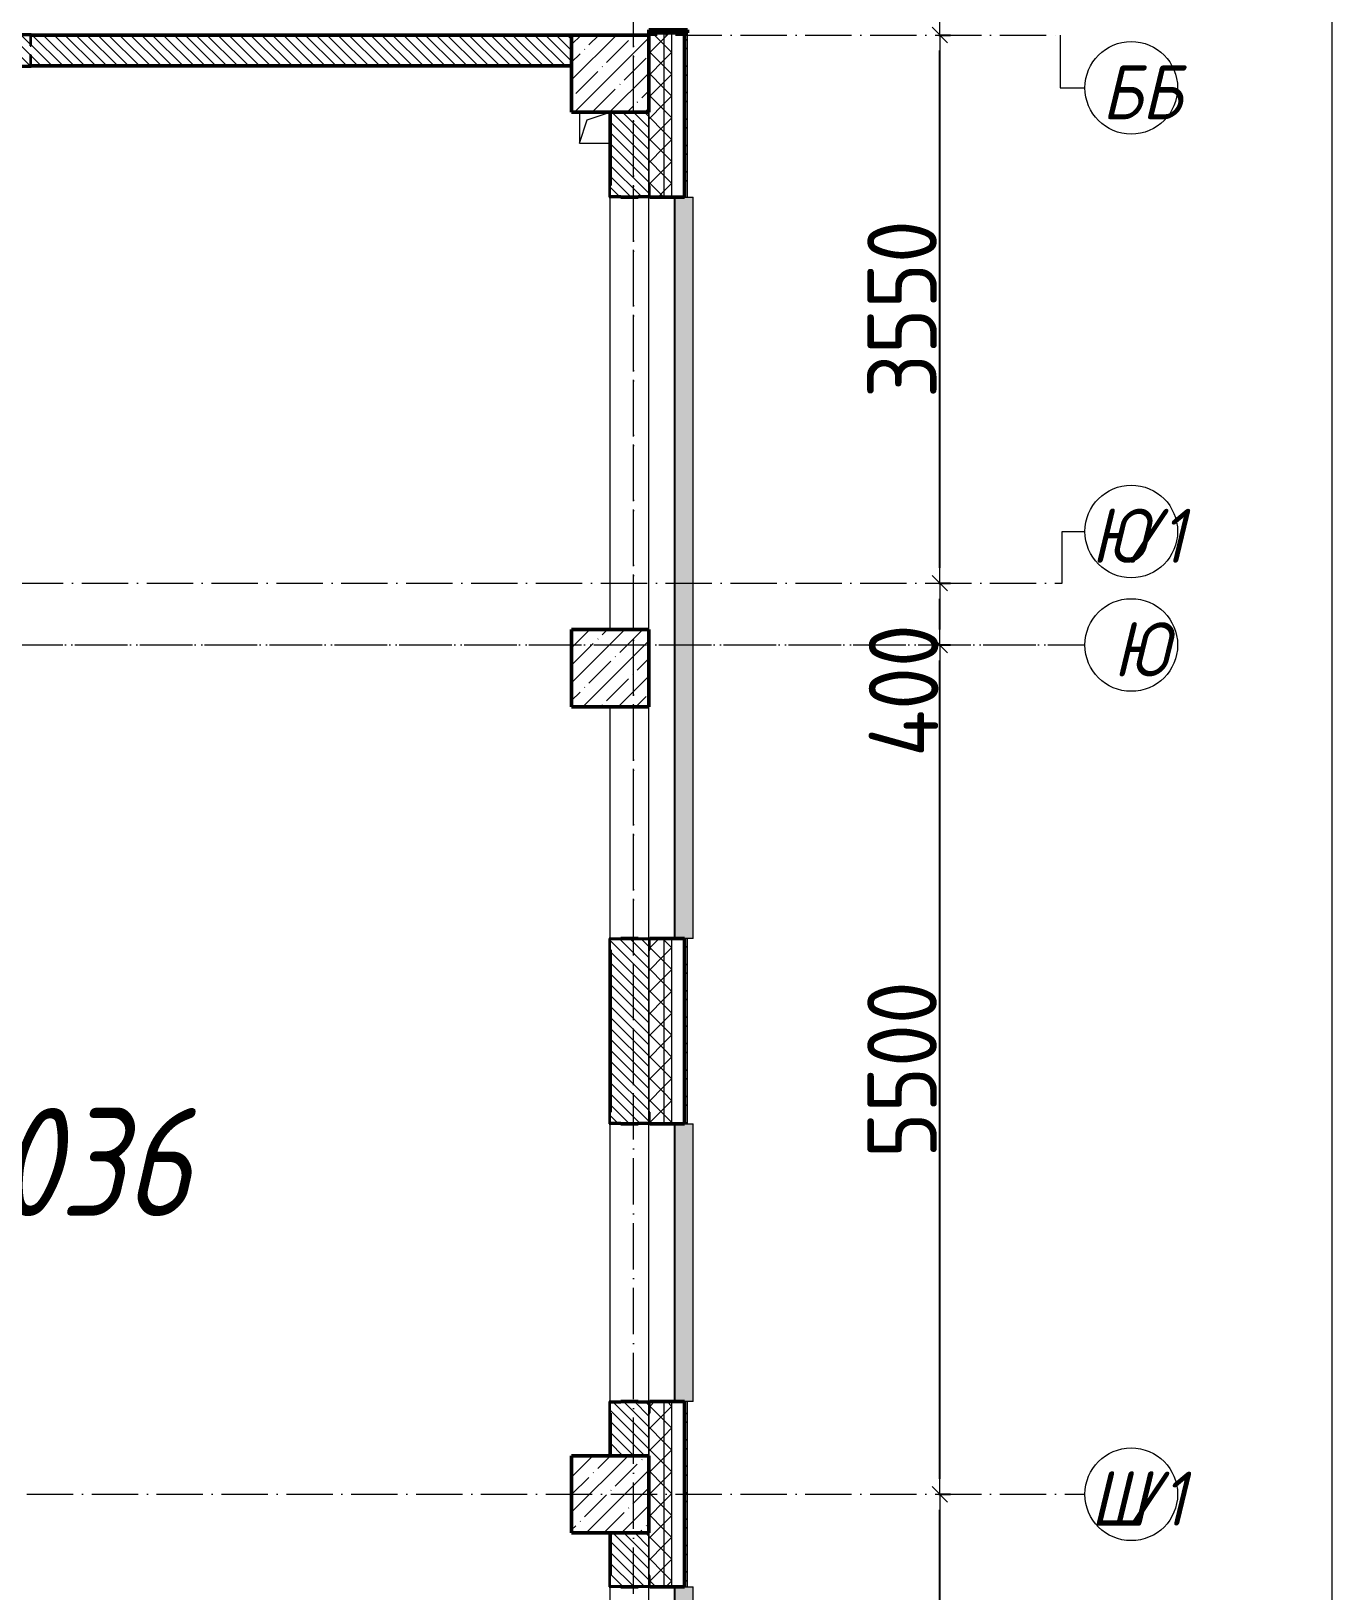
# Model space of a CAD drawing. Header units: millimetres. Extents: x -12989 to 629078, y -109036 to 555275.
# Drawn here: x 140510 to 148933, y 100420 to 110520 of the extents above; entities that cross this region are included whole.
import ezdxf

# ---------------------------------------------------------------- set-up
doc = ezdxf.new("R2010")
doc.units = ezdxf.units.MM
doc.linetypes.add('50_200_ШТРИХ_1Т_ш5_п1_п1_', pattern=[700, 500, -100, 0, -100])
for name, color, linetype, lineweight in [('A-____-____-DIMS', 7, 'Continuous', 9), ('A-GENM-____-MCUT', 7, 'Continuous', 25), ('A-GENM-____-OTLN', 7, 'Continuous', 9), ('A-GENM-____-OTLN-1', 7, 'Continuous', 25), ('A-GLAZ-____-OTLN', 7, 'Continuous', 9), ('A-WALL-____-MCUT', 7, 'Continuous', 13), ('A-WALL-____-MCUT-1', 7, 'Continuous', 9), ('A-WALL-____-MCUT-2', 7, 'Continuous', 50), ('A-WALL-____-MCUT-3', 7, 'Continuous', 9), ('A-WALL-____-OTLN', 7, 'Continuous', 9), ('A-WALL-____-PATT-1', 7, 'Continuous', 9), ('A-WALL-FNSH-MCUT-1', 7, 'Continuous', 9), ('S-COLS-____-MCUT', 7, 'Continuous', 50), ('S-COLS-____-OTLN', 7, 'Continuous', 9), ('S-GRID-____-IDEN', 7, 'Continuous', 9), ('S-GRID-____-OTLN', 7, 'Continuous', 9), ('S-GRID-____-OTLN-1', 7, '50_200_ШТРИХ_1Т_ш5_п1_п1_', 9), ('Марки помещений', 7, 'Continuous', 9)]:
    doc.layers.add(name, color=color, linetype=linetype, lineweight=lineweight)
doc.layers.add('A-GLAZ-____-OTLN-1', color=7, linetype='Continuous', lineweight=9, true_color=0xc0c0c0)
doc.styles.add('ISOCPEUR_I', font='isocpeui.ttf', dxfattribs={"width": 0.9, "height": 2.5})
doc.styles.add('ISOCPEUR_I_3', font='isocpeui.ttf', dxfattribs={"width": 0.85, "height": 2.2})
doc.styles.add('ISOCPEUR_I_9', font='isocpeui.ttf', dxfattribs={"width": 0.9, "height": 250})
doc.styles.add('СПДС', font='isocpeur.ttf', dxfattribs={"width": 0.9})
doc.dimstyles.new('Размера А3', dxfattribs={"dimtxt": 200, "dimasz": 100, "dimexe": 70, "dimexo": 100, "dimgap": 20, "dimtad": 1, "dimdec": 0, "dimrnd": 10, "dimzin": 0, "dimdsep": 46, "dimtxsty": 'СПДС', "dimblk": 'ARROWHEAD_6', "dimcen": 1, "dimclrd": 256, "dimclre": 256, "dimclrt": 256, "dimazin": 0, "dimtfac": 1, "dimtdec": 0, "dimtmove": 2, "dimatfit": 3, "dimfxl": 1, "dimtolj": 1, "dimtzin": 0, "dimarcsym": 0})
pattern_1 = [(45, (-101000, -46531.04), (-114.04925, 114.04925), []), (45, (-100885.95, -46531.04), (-114.04925, 114.04925), [201.613, -40.323, 3.353, -36.97])]
pattern_2 = [(45, (43259.71, 63713.66), (-70.71068, 70.71068), []), (135, (43259.71, 63713.66), (-70.71068, -70.71068), [])]
pattern_3 = [(135, (43259.71, 63713.66), (-35.35534, -35.35534), [])]
pattern_4 = [(45, (43259.71, 63713.66), (-70.71068, 70.71068), []), (135, (43259.71, 63713.66), (-70.71068, -70.71068), [])]

# ---------------------------------------------------------------- blocks, each defined once
blk = doc.blocks.new('BSC_Колонна _Прямоугольная - 500х500-V115-АР1_План отверстий 2 этажа в осях 1-64_Ю-ЯЯ')
at = {"layer": 'S-COLS-____-OTLN'}
h = blk.add_hatch(dxfattribs=at)
h.set_pattern_fill('FP_128', color=256, style=0, pattern_type=2)
h.set_pattern_definition(pattern_1)
h.paths.add_polyline_path([(-250, -250), (250, -250), (250, 250), (-250, 250), (-250, 200)], flags=0)
at = {"layer": 'S-COLS-____-MCUT'}
for p, q in [((250, 250), (-250, 250)), ((-250, 250), (-250, -250)), ((250, -250), (250, 250)), ((-250, -250), (250, -250))]:
    blk.add_line(p, q, dxfattribs=at)
blk = doc.blocks.new('Фахверк_СКБ_Уголок - 200_3550-28267367-АР1_План отверстий 2 этажа в осях 1-64_Ю-ЯЯ')
at = {"layer": 'A-GENM-____-MCUT'}
for p, q in [((200, 156), (125, 156)), ((125, 156), (125, 81)), ((131, 81), (131, 150)), ((131, 150), (200, 150)), ((200, 150), (200, 156)), ((125, 81), (131, 81)), ((131, 19), (125, 19)), ((125, 19), (125, -56)), ((131, -50), (131, 19)), ((125, -56), (200, -56)), ((200, -50), (131, -50)), ((200, -56), (200, -50))]:
    blk.add_line(p, q, dxfattribs=at)
blk = doc.blocks.new('Стены 13 - Стены 4-31812941-АР1_План отверстий 2 этажа в осях 1-64_Ю-ЯЯ')
at = {"layer": 'A-WALL-____-MCUT'}
for p, q in [((-1844, 41030), (-1844, 41010)), ((-1594, 41030), (-1844, 41030)), ((-1844, 41010), (-1594, 41010)), ((-1594, 41010), (-1594, 41030))]:
    blk.add_line(p, q, dxfattribs=at)
blk = doc.blocks.new('BSC_Колонна _Прямоугольная - 500х500-V30-АР1_План отверстий 2 этажа в осях 1-64_А-ГГ')
at = {"layer": 'S-COLS-____-OTLN'}
h = blk.add_hatch(dxfattribs=at)
h.set_pattern_fill('FP_59', color=256, style=0, pattern_type=2)
h.set_pattern_definition([(45, (-101000, -37331.04), (-114.04925, 114.04925), []), (45, (-100885.95, -37331.04), (-114.04925, 114.04925), [201.613, -40.323, 3.353, -36.97])])
h.paths.add_polyline_path([(-250, -250), (250, -250), (250, 250), (-250, 250)], flags=0)
at = {"layer": 'S-COLS-____-MCUT'}
for p, q in [((250, 250), (-250, 250)), ((-250, 250), (-250, -250)), ((250, -250), (250, 250)), ((-250, -250), (250, -250))]:
    blk.add_line(p, q, dxfattribs=at)
blk = doc.blocks.new('BSC_Колонна _Прямоугольная - 500х500-V119-АР1_План отверстий 2 этажа в осях 1-64_А-ГГ')
at = {"layer": 'S-COLS-____-OTLN'}
h = blk.add_hatch(dxfattribs=at)
h.set_pattern_fill('FP_149', color=256, style=0, pattern_type=2)
h.set_pattern_definition(pattern_1)
h.paths.add_polyline_path([(-250, -250), (250, -250), (250, 250), (-250, 250), (-250, -215)], flags=0)
at = {"layer": 'S-COLS-____-MCUT'}
for p, q in [((250, 250), (-250, 250)), ((-250, 250), (-250, -250)), ((250, -250), (250, 250)), ((-250, -250), (250, -250))]:
    blk.add_line(p, q, dxfattribs=at)
blk = doc.blocks.new('BSC_Колонна _Прямоугольная - 500х500-V121-АР1_План отверстий 2 этажа в осях 1-64_А-ГГ')
at = {"layer": 'S-COLS-____-OTLN'}
h = blk.add_hatch(dxfattribs=at)
h.set_pattern_fill('FP_151', color=256, style=0, pattern_type=2)
h.set_pattern_definition([(45, (-101000, -42681.04), (-114.04925, 114.04925), []), (45, (-100885.95, -42681.04), (-114.04925, 114.04925), [201.613, -40.323, 3.353, -36.97])])
h.paths.add_polyline_path([(-250, -250), (250, -250), (250, 250), (-250, 250)], flags=0)
at = {"layer": 'S-COLS-____-MCUT'}
for p, q in [((250, 250), (-250, 250)), ((-250, 250), (-250, -250)), ((250, -250), (250, 250)), ((-250, -250), (250, -250))]:
    blk.add_line(p, q, dxfattribs=at)
blk = doc.blocks.new('Фахверк_СКБ_Уголок - 250_2700-27497298-АР1_План отверстий 2 этажа в осях 1-64_А-ГГ')
at = {"layer": 'A-GENM-____-MCUT'}
for p, q in [((200, 181), (125, 181)), ((125, 181), (125, 106)), ((125, 106), (131, 106)), ((131, 106), (131, 175)), ((131, 175), (200, 175)), ((200, 175), (200, 181)), ((131, -6), (125, -6)), ((125, -6), (125, -81)), ((125, -81), (200, -81)), ((131, -75), (131, -6)), ((200, -75), (131, -75)), ((200, -81), (200, -75))]:
    blk.add_line(p, q, dxfattribs=at)
blk = doc.blocks.new('AR_Отверстие прямоугольное _в плите_ - AR_Отверстие прямоугольное _в плите_-30511543-АР1_План отверстий 2 этажа в осях 1-64_А-ГГ')
at = {"layer": 'A-GENM-____-OTLN'}
for p, q in [((-100, 100), (-100, -100)), ((-100, -100), (-50, 50)), ((-50, 50), (100, 100)), ((-100, -100), (100, -100))]:
    blk.add_line(p, q, dxfattribs=at)
blk = doc.blocks.new('Отлив_СКБ - Отлив витража_120_НВФ-31885688-АР1_План отверстий 2 этажа в осях 1-64_А-ГГ')
at = {"layer": 'A-GLAZ-____-OTLN-1'}
for points in [[(4113, -2), (4800, -2), (4800, 0), (0, 0), (0, -2), (2345, -2)], [(4113, -120), (4800, -120), (4800, -2), (0, -2), (0, -120), (2345, -120)]]:
    blk.add_hatch(color=256, dxfattribs=at).paths.add_polyline_path(points, flags=0)
at = {"layer": 'A-GLAZ-____-OTLN'}
for p, q in [((0, 0), (4800, 0)), ((4800, -2), (0, -2)), ((0, -120), (0, -83)), ((4800, -83), (4800, -120)), ((0, -120), (4800, -120))]:
    blk.add_line(p, q, dxfattribs=at)
blk = doc.blocks.new('Отлив_СКБ - Отлив витража_120_НВФ-V194-АР1_План отверстий 2 этажа в осях 1-64_А-ГГ')
at = {"layer": 'A-GLAZ-____-OTLN-1'}
for points in [[(1800, -2), (1800, 0), (0, 0), (0, -2), (1544, -2)], [(1544, -120), (1800, -120), (1800, -2), (0, -2), (0, -120)]]:
    blk.add_hatch(color=256, dxfattribs=at).paths.add_polyline_path(points, flags=0)
at = {"layer": 'A-GLAZ-____-OTLN'}
for p, q in [((0, 0), (1800, 0)), ((1800, -2), (0, -2)), ((0, -120), (0, -83)), ((1800, -83), (1800, -120)), ((0, -120), (1800, -120))]:
    blk.add_line(p, q, dxfattribs=at)
blk = doc.blocks.new('Стены 13 - Стены 4-31812941-АР1_План отверстий 2 этажа в осях 1-64_А-ГГ')
at = {"layer": 'A-WALL-____-MCUT-2'}
for p, q in [((-1844, 41030), (-1844, 41010)), ((-1594, 41030), (-1844, 41030)), ((-1844, 41010), (-1594, 41010)), ((-1594, 41010), (-1594, 41030))]:
    blk.add_line(p, q, dxfattribs=at)
blk = doc.blocks.new('Ось сетки - Круг_Ø6_00__ISO-2_5_0_9K_-25732049-АР1_План отверстий 2 этажа в осях 1-64_А-ГГ')
at = {"layer": 'S-GRID-____-IDEN'}
blk.add_circle((0, 0), 3, dxfattribs=at)
blk = doc.blocks.new('Ось сетки - Круг_Ø6_00__ISO-2_5_0_9K_-25732049-АР1_План отверстий 2 этажа в осях 1-64_Ю-ЯЯ')
at = {"layer": 'S-GRID-____-IDEN'}
blk.add_circle((0, 0), 3, dxfattribs=at)
blk = doc.blocks.new('ARROWHEAD_6')
at = {"color": 0, "linetype": 'Continuous'}
for p, q in [((0, 0), (-1, 0)), ((-0.5, -0.5), (0.5, 0.5))]:
    blk.add_line(p, q, dxfattribs=at)
blk = doc.blocks.new('*D2794')
at = {"layer": 'A-____-____-DIMS', "lineweight": -2, "transparency": 16777216}
for p, q in [((87537, 502247), (87613, 502247)), ((87543, 501947), (87543, 502147)), ((87537, 501847), (87613, 501847))]:
    blk.add_line(p, q, dxfattribs=at)
at = {"layer": 'Defpoints', "color": 0, "transparency": 16777216}
for p in [(87437, 502247), (87543, 502247), (87437, 501847)]:
    blk.add_point(p, dxfattribs=at)
at = {"layer": 'A-____-____-DIMS', "lineweight": -2, "transparency": 16777216, "xscale": 100, "yscale": 100, "zscale": 100}
for p, rotation in [((87543, 502247), 90), ((87543, 501847), 270)]:
    blk.add_blockref('ARROWHEAD_6', p, dxfattribs=dict(at, rotation=rotation))
at = {"layer": 'A-____-____-DIMS', "transparency": 16777216, "insert": (87083, 501122), "char_height": 450, "width": 1.94, "attachment_point": 1, "rotation": 90, "line_spacing_factor": 1.149209, "style": 'СПДС'}
blk.add_mtext('\\A1;400', dxfattribs=at)
blk = doc.blocks.new('*D2795')
at = {"layer": 'A-____-____-DIMS', "lineweight": -2, "transparency": 16777216}
for p, q in [((87537, 505797), (87613, 505797)), ((87543, 502347), (87543, 505697)), ((87537, 502247), (87613, 502247))]:
    blk.add_line(p, q, dxfattribs=at)
at = {"layer": 'Defpoints', "color": 0, "transparency": 16777216}
for p in [(87437, 505797), (87543, 505797), (87437, 502247)]:
    blk.add_point(p, dxfattribs=at)
at = {"layer": 'A-____-____-DIMS', "lineweight": -2, "transparency": 16777216, "xscale": 100, "yscale": 100, "zscale": 100}
for p, rotation in [((87543, 505797), 90), ((87543, 502247), 270)]:
    blk.add_blockref('ARROWHEAD_6', p, dxfattribs=dict(at, rotation=rotation))
at = {"layer": 'A-____-____-DIMS', "transparency": 16777216, "insert": (87298, 504022), "char_height": 450, "width": 2.49, "attachment_point": 5, "rotation": 90, "style": 'СПДС'}
blk.add_mtext('\\A1;3550', dxfattribs=at)
blk = doc.blocks.new('*D2796')
at = {"layer": 'A-____-____-DIMS', "lineweight": -2, "transparency": 16777216}
for p, q in [((87537, 506247), (87613, 506247)), ((87543, 505897), (87543, 506147)), ((87537, 505797), (87613, 505797))]:
    blk.add_line(p, q, dxfattribs=at)
at = {"layer": 'Defpoints', "color": 0, "transparency": 16777216}
for p in [(87437, 506247), (87543, 506247), (87437, 505797)]:
    blk.add_point(p, dxfattribs=at)
at = {"layer": 'A-____-____-DIMS', "lineweight": -2, "transparency": 16777216, "xscale": 100, "yscale": 100, "zscale": 100}
for p, rotation in [((87543, 506247), 90), ((87543, 505797), 270)]:
    blk.add_blockref('ARROWHEAD_6', p, dxfattribs=dict(at, rotation=rotation))
at = {"layer": 'A-____-____-DIMS', "transparency": 16777216, "insert": (87083, 506265), "char_height": 450, "width": 1.94, "attachment_point": 1, "rotation": 90, "line_spacing_factor": 1.149209, "style": 'СПДС'}
blk.add_mtext('\\A1;450', dxfattribs=at)
blk = doc.blocks.new('*D2702')
at = {"layer": 'A-____-____-DIMS', "lineweight": -2, "transparency": 16777216}
for p, q in [((87537, 496347), (87613, 496347)), ((87543, 493447), (87543, 496247)), ((87537, 493347), (87613, 493347))]:
    blk.add_line(p, q, dxfattribs=at)
at = {"layer": 'Defpoints', "color": 0, "transparency": 16777216}
for p in [(87437, 496347), (87543, 496347), (87437, 493347)]:
    blk.add_point(p, dxfattribs=at)
at = {"layer": 'A-____-____-DIMS', "lineweight": -2, "transparency": 16777216, "xscale": 100, "yscale": 100, "zscale": 100}
for p, rotation in [((87543, 496347), 90), ((87543, 493347), 270)]:
    blk.add_blockref('ARROWHEAD_6', p, dxfattribs=dict(at, rotation=rotation))
at = {"layer": 'A-____-____-DIMS', "transparency": 16777216, "insert": (87298, 494847), "char_height": 450, "attachment_point": 5, "rotation": 90, "style": 'СПДС'}
blk.add_mtext('\\A1;3000', dxfattribs=at)
blk = doc.blocks.new('*D2703')
at = {"layer": 'A-____-____-DIMS', "lineweight": -2, "transparency": 16777216}
for p, q in [((87537, 501847), (87613, 501847)), ((87543, 496447), (87543, 501747)), ((87537, 496347), (87613, 496347))]:
    blk.add_line(p, q, dxfattribs=at)
at = {"layer": 'Defpoints', "color": 0, "transparency": 16777216}
for p in [(87437, 501847), (87543, 501847), (87437, 496347)]:
    blk.add_point(p, dxfattribs=at)
at = {"layer": 'A-____-____-DIMS', "lineweight": -2, "transparency": 16777216, "xscale": 100, "yscale": 100, "zscale": 100}
for p, rotation in [((87543, 501847), 90), ((87543, 496347), 270)]:
    blk.add_blockref('ARROWHEAD_6', p, dxfattribs=dict(at, rotation=rotation))
at = {"layer": 'A-____-____-DIMS', "transparency": 16777216, "insert": (87298, 499097), "char_height": 450, "attachment_point": 5, "rotation": 90, "style": 'СПДС'}
blk.add_mtext('\\A1;5500', dxfattribs=at)
blk = doc.blocks.new('*D2704')
at = {"layer": 'A-____-____-DIMS', "lineweight": -2, "transparency": 16777216}
for p, q in [((87537, 502247), (87613, 502247)), ((87543, 501947), (87543, 502147)), ((87537, 501847), (87613, 501847))]:
    blk.add_line(p, q, dxfattribs=at)
at = {"layer": 'Defpoints', "color": 0, "transparency": 16777216}
for p in [(87437, 502247), (87543, 502247), (87437, 501847)]:
    blk.add_point(p, dxfattribs=at)
at = {"layer": 'A-____-____-DIMS', "lineweight": -2, "transparency": 16777216, "xscale": 100, "yscale": 100, "zscale": 100}
for p, rotation in [((87543, 502247), 90), ((87543, 501847), 270)]:
    blk.add_blockref('ARROWHEAD_6', p, dxfattribs=dict(at, rotation=rotation))
at = {"layer": 'A-____-____-DIMS', "transparency": 16777216, "insert": (87083, 501122), "char_height": 450, "attachment_point": 1, "rotation": 90, "line_spacing_factor": 1.149209, "style": 'СПДС'}
blk.add_mtext('\\A1;400', dxfattribs=at)
blk = doc.blocks.new('*D2705')
at = {"layer": 'A-____-____-DIMS', "lineweight": -2, "transparency": 16777216}
for p, q in [((87537, 505797), (87613, 505797)), ((87543, 502347), (87543, 505697)), ((87537, 502247), (87613, 502247))]:
    blk.add_line(p, q, dxfattribs=at)
at = {"layer": 'Defpoints', "color": 0, "transparency": 16777216}
for p in [(87437, 505797), (87543, 505797), (87437, 502247)]:
    blk.add_point(p, dxfattribs=at)
at = {"layer": 'A-____-____-DIMS', "lineweight": -2, "transparency": 16777216, "xscale": 100, "yscale": 100, "zscale": 100}
for p, rotation in [((87543, 505797), 90), ((87543, 502247), 270)]:
    blk.add_blockref('ARROWHEAD_6', p, dxfattribs=dict(at, rotation=rotation))
at = {"layer": 'A-____-____-DIMS', "transparency": 16777216, "insert": (87298, 504022), "char_height": 450, "attachment_point": 5, "rotation": 90, "style": 'СПДС'}
blk.add_mtext('\\A1;3550', dxfattribs=at)
blk = doc.blocks.new('*D2706')
at = {"layer": 'A-____-____-DIMS', "lineweight": -2, "transparency": 16777216}
for p, q in [((87537, 506247), (87613, 506247)), ((87543, 505897), (87543, 506147)), ((87537, 505797), (87613, 505797))]:
    blk.add_line(p, q, dxfattribs=at)
at = {"layer": 'Defpoints', "color": 0, "transparency": 16777216}
for p in [(87437, 506247), (87543, 506247), (87437, 505797)]:
    blk.add_point(p, dxfattribs=at)
at = {"layer": 'A-____-____-DIMS', "lineweight": -2, "transparency": 16777216, "xscale": 100, "yscale": 100, "zscale": 100}
for p, rotation in [((87543, 506247), 90), ((87543, 505797), 270)]:
    blk.add_blockref('ARROWHEAD_6', p, dxfattribs=dict(at, rotation=rotation))
at = {"layer": 'A-____-____-DIMS', "transparency": 16777216, "insert": (87083, 506265), "char_height": 450, "attachment_point": 1, "rotation": 90, "line_spacing_factor": 1.149209, "style": 'СПДС'}
blk.add_mtext('\\A1;450', dxfattribs=at)
blk = doc.blocks.new('2этаж')
at = {"layer": 'S-GRID-____-OTLN-1', "color": 251, "ltscale": 0.6, "true_color": 0x636466}
for p, q in [((85558.3, 498997), (85558.3, 549908.8)), ((85558.3, 454533.3), (85558.3, 508896.9)), ((77429.6, 505797), (88322.4, 505797)), ((77429.6, 505797), (88322.4, 505797)), ((58880.7, 502247), (88334.7, 502247)), ((58880.7, 502247), (88334.7, 502247)), ((51735.1, 501847), (88482.7, 501847)), ((53374.4, 501847), (88482.7, 501847)), ((77429.6, 496347), (88482.7, 496347))]:
    blk.add_line(p, q, dxfattribs=at)
at = {"layer": 'S-GRID-____-IDEN', "xscale": 99.99999999999993, "yscale": 99.99999999999993, "zscale": 99.99999999999993}
for p, rotation in [((88782.7, 505455.2), 269.9999999999995), ((88782.7, 502582.5), 269.9999999999994), ((88782.7, 501847), 269.9999999999995)]:
    blk.add_blockref('Ось сетки - Круг_Ø6_00__ISO-2_5_0_9K_-25732049-АР1_План отверстий 2 этажа в осях 1-64_Ю-ЯЯ', p, dxfattribs=dict(at, rotation=rotation))
at = {"layer": 'S-GRID-____-IDEN', "char_height": 350, "attachment_point": 1}
for s, insert, width, style in [('ББ', (88592.5, 505601.9), 447.342, 'ISOCPEUR_I_9'), ('ББ', (88592.5, 505601.9), 447.342, 'ISOCPEUR_I'), ('\\fISOCPEUR|b0|i1|c204|p34|;\\W.9;Ю', (88524.1, 502729.1), 266.962, 'ISOCPEUR_I_9'), ('\\fISOCPEUR|b0|i1|c204|p34|;\\W.9;Ю', (88524.1, 502729.1), 266.962, 'ISOCPEUR_I'), ('/1', (88744.4, 502729.1), 346.329, 'ISOCPEUR_I_9'), ('/1', (88744.4, 502729.1), 346.329, 'ISOCPEUR_I'), ('\\fISOCPEUR|b0|i1|c204|p34|;\\W.9;Ю', (88666.8, 501993.6), 266.962, 'ISOCPEUR_I_9'), ('\\fISOCPEUR|b0|i1|c204|p34|;\\W.9;Ю', (88666.8, 501993.6), 266.962, 'ISOCPEUR_I'), ('\\fISOCPEUR|b0|i1|c204|p34|;\\W.9;Ш', (88518.3, 496493.6), 281.392, 'ISOCPEUR_I'), ('/1', (88750.4, 496493.6), 346.329, 'ISOCPEUR_I')]:
    blk.add_mtext(s, dxfattribs=dict(at, insert=insert, width=width, style=style))
at = {"layer": 'A-____-____-DIMS'}
for base, p1, p2, picture, middle in [((87542.6, 506247), (87436.5, 505797), (87436.5, 506247), '*D2706', (87382.6, 506670)), ((87542.6, 506247), (87436.5, 505797), (87436.5, 506247), '*D2796', (87382.6, 506670)), ((87542.6, 502247), (87436.5, 501847), (87436.5, 502247), '*D2794', (87382.6, 501527.3)), ((87542.6, 502247), (87436.5, 501847), (87436.5, 502247), '*D2704', (87382.6, 501527.3))]:
    dim = blk.add_linear_dim(base=base, p1=p1, p2=p2, angle=90, dimstyle='Размера А3', override={"dimtxt": 450}, dxfattribs=at)
    dim.commit()
    dim.dimension.update_dxf_attribs({"geometry": picture, "text_midpoint": middle, "dimtype": 160, "text_rotation": 90})
for base, p1, p2, picture, middle in [((87542.6, 505797), (87436.5, 502247), (87436.5, 505797), '*D2795', (87297.6, 504022)), ((87542.6, 505797), (87436.5, 502247), (87436.5, 505797), '*D2705', (87297.6, 504022)), ((87542.6, 501847), (87436.5, 496347), (87436.5, 501847), '*D2703', (87297.6, 499097)), ((87542.6, 496347), (87436.5, 493347), (87436.5, 496347), '*D2702', (87297.6, 494847))]:
    dim = blk.add_linear_dim(base=base, p1=p1, p2=p2, angle=90, dimstyle='Размера А3', override={"dimtxt": 450}, dxfattribs=at)
    dim.commit()
    dim.dimension.update_dxf_attribs({"geometry": picture, "text_midpoint": middle})

msp = doc.modelspace()

# ---------------------------------------------------------------- hatches: boundary and pattern name
at = {"layer": 'A-WALL-____-PATT-1'}
h = msp.add_hatch(dxfattribs=at)
h.set_pattern_fill('FP_6', color=256, style=0, pattern_type=2)
h.set_pattern_definition([(135, (43259.71, 63713.66), (-35.35534, -35.35534), [])])
h.paths.add_polyline_path([(144009.7115, 110294.7006), (144009.7115, 110494.7006), (140509.7115, 110494.7006), (140509.7115, 110425.7006), (140503.7115, 110425.7006), (140503.7115, 110494.7006), (137009.7115, 110494.7006), (137009.7115, 110294.7006), (140503.7115, 110294.7006), (140503.7115, 110363.7006), (140509.7115, 110363.7006), (140509.7115, 110294.7006), (143992.0684, 110294.7006)], flags=0)
h = msp.add_hatch(dxfattribs=at)
h.set_pattern_fill('FP_6', color=256, style=0, pattern_type=2)
h.set_pattern_definition(pattern_3)
h.paths.add_polyline_path([(144009.7115, 110294.7006), (144009.7115, 110494.7006), (140509.7115, 110494.7006), (140509.7115, 110425.7006), (140503.7115, 110425.7006), (140503.7115, 110494.7006), (137009.7115, 110494.7006), (137009.7115, 110294.7006), (140503.7115, 110294.7006), (140503.7115, 110363.7006), (140509.7115, 110363.7006), (140509.7115, 110294.7006), (143991.4863, 110294.7006)], flags=0)
h = msp.add_hatch(dxfattribs=at)
h.set_pattern_fill('FP_1', color=256, style=0, pattern_type=2)
h.set_pattern_definition(pattern_2)
h.paths.add_polyline_path([(144515.7115, 109444.7006), (144609.7115, 109444.7006), (144609.7115, 110509.7006), (144509.7115, 110509.7006), (144509.7115, 109519.7006), (144515.7115, 109519.7006), (144515.7115, 109450.7006)], flags=0)
h = msp.add_hatch(dxfattribs=at)
h.set_pattern_fill('FP_1', color=256, style=0, pattern_type=2)
h.set_pattern_definition(pattern_4)
h.paths.add_polyline_path([(144609.7115, 61694.7006), (144609.7115, 62644.7006), (144515.7115, 62644.7006), (144515.7115, 62569.7006), (144509.7115, 62569.7006), (144509.7115, 61694.7006)], flags=0)
h.paths.add_polyline_path([(144515.7115, 64444.7006), (144609.7115, 64444.7006), (144609.7115, 65644.7006), (144515.7115, 65644.7006), (144515.7115, 65569.7006), (144509.7115, 65569.7006), (144509.7115, 64519.7006), (144515.7115, 64519.7006), (144515.7115, 64449.5672)], flags=0)
h.paths.add_polyline_path([(144515.7115, 67444.7006), (144609.7115, 67444.7006), (144609.7115, 68644.7006), (144515.7115, 68644.7006), (144515.7115, 68569.7006), (144509.7115, 68569.7006), (144509.7115, 67519.7006), (144515.7115, 67519.7006), (144515.7115, 67450.7006)], flags=0)
h.paths.add_polyline_path([(144609.7115, 70444.7006), (144609.7115, 71644.7006), (144515.7115, 71644.7006), (144515.7115, 71569.7006), (144509.7115, 71569.7006), (144509.7115, 70519.7006), (144515.7115, 70519.7006), (144515.7115, 70444.7006)], flags=0)
h.paths.add_polyline_path([(144609.7115, 73444.7006), (144609.7115, 74644.7006), (144515.7115, 74644.7006), (144515.7115, 74569.7006), (144509.7115, 74569.7006), (144509.7115, 73519.7006), (144515.7115, 73519.7006), (144515.7115, 73444.7006)], flags=0)
h.paths.add_polyline_path([(144609.7115, 76444.7006), (144609.7115, 77644.7006), (144515.7115, 77644.7006), (144515.7115, 77569.7006), (144509.7115, 77569.7006), (144509.7115, 76519.7006), (144515.7115, 76519.7006), (144515.7115, 76444.7006)], flags=0)
h.paths.add_polyline_path([(144515.7115, 79444.7006), (144609.7115, 79444.7006), (144609.7115, 80644.7006), (144515.7115, 80644.7006), (144515.7115, 80569.7006), (144509.7115, 80569.7006), (144509.7115, 79519.7006), (144515.7115, 79519.7006), (144515.7115, 79450.7006)], flags=0)
h.paths.add_polyline_path([(144515.7115, 82444.7006), (144609.7115, 82444.7006), (144609.7115, 83644.7006), (144515.7115, 83644.7006), (144515.7115, 83569.7006), (144509.7115, 83569.7006), (144509.7115, 82519.7006), (144515.7115, 82519.7006), (144515.7115, 82450.7006)], flags=0)
h.paths.add_polyline_path([(144609.7115, 88444.7006), (144609.7115, 89644.7006), (144515.7115, 89644.7006), (144515.7115, 89569.7006), (144509.7115, 89569.7006), (144509.7115, 88519.7006), (144515.7115, 88519.7006), (144515.7115, 88444.7006)], flags=0)
h.paths.add_polyline_path([(144515.7115, 91444.7006), (144609.7115, 91444.7006), (144609.7115, 92644.7006), (144515.7115, 92644.7006), (144515.7115, 92569.7006), (144509.7115, 92569.7006), (144509.7115, 91519.7006), (144515.7115, 91519.7006), (144515.7115, 91450.7006)], flags=0)
h.paths.add_polyline_path([(144515.7115, 94444.7006), (144609.7115, 94444.7006), (144609.7115, 95644.7006), (144515.7115, 95644.7006), (144515.7115, 95569.7006), (144509.7115, 95569.7006), (144509.7115, 94519.7006), (144515.7115, 94519.7006), (144515.7115, 94450.7006)], flags=0)
h.paths.add_polyline_path([(144609.7115, 97444.7006), (144609.7115, 98644.7006), (144515.7115, 98644.7006), (144515.7115, 98569.7006), (144509.7115, 98569.7006), (144509.7115, 97519.7006), (144515.7115, 97519.7006), (144515.7115, 97444.7006)], flags=0)
h.paths.add_polyline_path([(144515.7115, 100444.7006), (144609.7115, 100444.7006), (144609.7115, 101644.7006), (144515.7115, 101644.7006), (144515.7115, 101569.7006), (144509.7115, 101569.7006), (144509.7115, 100519.7006), (144515.7115, 100519.7006), (144515.7115, 100450.7006)], flags=0)
h.paths.add_polyline_path([(144609.7115, 103444.7006), (144609.7115, 104644.7006), (144515.7115, 104644.7006), (144515.7115, 104569.7006), (144509.7115, 104569.7006), (144509.7115, 103519.7006), (144515.7115, 103519.7006), (144515.7115, 103444.7006)], flags=0)
h.paths.add_polyline_path([(144515.7115, 109444.7006), (144609.7115, 109444.7006), (144609.7115, 110509.7006), (144509.7115, 110509.7006), (144509.7115, 109519.7006), (144515.7115, 109519.7006), (144515.7115, 109450.7006)], flags=0)
h = msp.add_hatch(dxfattribs=at)
h.set_pattern_fill('FP_1', color=256, style=0, pattern_type=2)
h.set_pattern_definition(pattern_2)
h.paths.add_polyline_path([(144659.7115, 109444.7006), (144659.7115, 110509.7006), (144609.7115, 110509.7006), (144609.7115, 109444.7006)], flags=0)
h = msp.add_hatch(dxfattribs=at)
h.set_pattern_fill('FP_1', color=256, style=0, pattern_type=2)
h.set_pattern_definition(pattern_4)
h.paths.add_polyline_path([(144609.7115, 61644.7006), (144659.7115, 61644.7006), (144659.7115, 62644.7006), (144609.7115, 62644.7006), (144609.7115, 61694.7006)], flags=0)
h.paths.add_polyline_path([(144609.7115, 64444.7006), (144659.7115, 64444.7006), (144659.7115, 65644.7006), (144609.7115, 65644.7006), (144609.7115, 64449.5672)], flags=0)
h.paths.add_polyline_path([(144659.7115, 67444.7006), (144659.7115, 68644.7006), (144609.7115, 68644.7006), (144609.7115, 67444.7006)], flags=0)
h.paths.add_polyline_path([(144609.7115, 70444.7006), (144659.7115, 70444.7006), (144659.7115, 71644.7006), (144609.7115, 71644.7006), (144609.7115, 70469.5252)], flags=0)
h.paths.add_polyline_path([(144609.7115, 73444.7006), (144659.7115, 73444.7006), (144659.7115, 74644.7006), (144609.7115, 74644.7006), (144609.7115, 73909.5012)], flags=0)
h.paths.add_polyline_path([(144659.7115, 76444.7006), (144659.7115, 77644.7006), (144609.7115, 77644.7006), (144609.7115, 76444.7006)], flags=0)
h.paths.add_polyline_path([(144609.7115, 79444.7006), (144659.7115, 79444.7006), (144659.7115, 80644.7006), (144609.7115, 80644.7006), (144609.7115, 79929.4591)], flags=0)
h.paths.add_polyline_path([(144609.7115, 82444.7006), (144659.7115, 82444.7006), (144659.7115, 83644.7006), (144609.7115, 83644.7006), (144609.7115, 83369.4351)], flags=0)
h.paths.add_polyline_path([(144659.7115, 88444.7006), (144659.7115, 89644.7006), (144609.7115, 89644.7006), (144609.7115, 88444.7006)], flags=0)
h.paths.add_polyline_path([(144659.7115, 91444.7006), (144659.7115, 92644.7006), (144609.7115, 92644.7006), (144609.7115, 91444.7006)], flags=0)
h.paths.add_polyline_path([(144659.7115, 94444.7006), (144659.7115, 95644.7006), (144609.7115, 95644.7006), (144609.7115, 94444.7006)], flags=0)
h.paths.add_polyline_path([(144659.7115, 97444.7006), (144659.7115, 98644.7006), (144609.7115, 98644.7006), (144609.7115, 97444.7006)], flags=0)
h.paths.add_polyline_path([(144609.7115, 100444.7006), (144659.7115, 100444.7006), (144659.7115, 101644.7006), (144609.7115, 101644.7006), (144609.7115, 100569.315)], flags=0)
h.paths.add_polyline_path([(144659.7115, 103444.7006), (144659.7115, 104644.7006), (144609.7115, 104644.7006), (144609.7115, 103444.7006)], flags=0)
h.paths.add_polyline_path([(144609.7115, 109444.7006), (144659.7115, 109444.7006), (144659.7115, 110509.7006), (144609.7115, 110509.7006), (144609.7115, 110029.249)], flags=0)
h = msp.add_hatch(dxfattribs=at)
h.set_pattern_fill('FP_3', color=256, style=0, pattern_type=2)
h.set_pattern_definition([(45, (43259.71, 63713.66), (-85.53659, 85.53659), []), (45, (43316.74, 63713.66), (-85.53659, 85.53659), [])])
h.paths.add_polyline_path([(144739.7115, 109444.7006), (144759.7115, 109444.7006), (144759.7115, 110509.7006), (144739.7115, 110509.7006), (144739.7115, 109637.364)], flags=0)
h = msp.add_hatch(dxfattribs=at)
h.set_pattern_fill('FP_3', color=256, style=0, pattern_type=2)
h.set_pattern_definition([(45, (43259.71, 63713.66), (-85.53659, 85.53659), []), (45, (43316.74, 63713.66), (-85.53659, 85.53659), [])])
h.paths.add_polyline_path([(144739.7115, 61544.7006), (144759.7115, 61544.7006), (144759.7115, 62644.7006), (144739.7115, 62644.7006), (144739.7115, 61564.7006)], flags=0)
h.paths.add_polyline_path([(144759.7115, 64444.7006), (144759.7115, 65644.7006), (144739.7115, 65644.7006), (144739.7115, 64444.7006)], flags=0)
h.paths.add_polyline_path([(144759.7115, 67444.7006), (144759.7115, 68644.7006), (144739.7115, 68644.7006), (144739.7115, 67444.7006)], flags=0)
h.paths.add_polyline_path([(144759.7115, 70444.7006), (144759.7115, 71644.7006), (144739.7115, 71644.7006), (144739.7115, 70444.7006)], flags=0)
h.paths.add_polyline_path([(144739.7115, 73444.7006), (144759.7115, 73444.7006), (144759.7115, 74644.7006), (144739.7115, 74644.7006), (144739.7115, 73909.5012)], flags=0)
h.paths.add_polyline_path([(144739.7115, 76444.7006), (144759.7115, 76444.7006), (144759.7115, 77644.7006), (144739.7115, 77644.7006), (144739.7115, 76489.4832)], flags=0)
h.paths.add_polyline_path([(144739.7115, 79444.7006), (144759.7115, 79444.7006), (144759.7115, 80644.7006), (144739.7115, 80644.7006), (144739.7115, 79929.4591)], flags=0)
h.paths.add_polyline_path([(144739.7115, 82444.7006), (144759.7115, 82444.7006), (144759.7115, 83644.7006), (144739.7115, 83644.7006), (144739.7115, 83369.4351)], flags=0)
h.paths.add_polyline_path([(144759.7115, 88444.7006), (144759.7115, 89644.7006), (144739.7115, 89644.7006), (144739.7115, 88444.7006)], flags=0)
h.paths.add_polyline_path([(144739.7115, 91444.7006), (144759.7115, 91444.7006), (144759.7115, 92644.7006), (144739.7115, 92644.7006), (144739.7115, 91969.3751)], flags=0)
h.paths.add_polyline_path([(144739.7115, 94444.7006), (144759.7115, 94444.7006), (144759.7115, 95644.7006), (144739.7115, 95644.7006), (144739.7115, 95409.3511)], flags=0)
h.paths.add_polyline_path([(144739.7115, 97444.7006), (144759.7115, 97444.7006), (144759.7115, 98644.7006), (144739.7115, 98644.7006), (144739.7115, 97989.333)], flags=0)
h.paths.add_polyline_path([(144759.7115, 100444.7006), (144759.7115, 101644.7006), (144739.7115, 101644.7006), (144739.7115, 100444.7006)], flags=0)
h.paths.add_polyline_path([(144739.7115, 103444.7006), (144759.7115, 103444.7006), (144759.7115, 104644.7006), (144739.7115, 104644.7006), (144739.7115, 104009.291)], flags=0)
h.paths.add_polyline_path([(144759.7115, 109444.7006), (144759.7115, 110509.7006), (144739.7115, 110509.7006), (144739.7115, 109444.7006)], flags=0)
h = msp.add_hatch(dxfattribs=at)
h.set_pattern_fill('FP_6', color=256, style=0, pattern_type=2)
h.set_pattern_definition(pattern_3)
h.paths.add_polyline_path([(144440.7115, 109444.7006), (144440.7115, 109450.7006), (144509.7115, 109450.7006), (144509.7115, 109994.7006), (144259.7115, 109994.7006), (144259.7115, 109450.7006), (144328.7115, 109450.7006), (144328.7115, 109444.7006)], flags=0)
h = msp.add_hatch(dxfattribs=at)
h.set_pattern_fill('FP_6', color=256, style=0, pattern_type=2)
h.set_pattern_definition(pattern_3)
h.paths.add_polyline_path([(144440.7115, 101294.7006), (144509.7115, 101294.7006), (144509.7115, 101638.7006), (144440.7115, 101638.7006), (144440.7115, 101644.7006), (144328.7115, 101644.7006), (144328.7115, 101638.7006), (144259.7115, 101638.7006), (144259.7115, 101294.7006), (144328.7115, 101294.7006)], flags=0)
h.paths.add_polyline_path([(144328.7115, 103444.7006), (144440.7115, 103444.7006), (144440.7115, 103450.7006), (144509.7115, 103450.7006), (144509.7115, 104638.7006), (144440.7115, 104638.7006), (144440.7115, 104644.7006), (144328.7115, 104644.7006), (144328.7115, 104638.7006), (144259.7115, 104638.7006), (144259.7115, 103450.7006), (144328.7115, 103450.7006)], flags=0)
h = msp.add_hatch(dxfattribs=at)
h.set_pattern_fill('FP_6', color=256, style=0, pattern_type=2)
h.set_pattern_definition(pattern_3)
h.paths.add_polyline_path([(144440.7115, 98294.7006), (144509.7115, 98294.7006), (144509.7115, 98638.7006), (144440.7115, 98638.7006), (144440.7115, 98644.7006), (144328.7115, 98644.7006), (144328.7115, 98638.7006), (144259.7115, 98638.7006), (144259.7115, 98294.7006)], flags=0)
h.paths.add_polyline_path([(144440.7115, 100444.7006), (144440.7115, 100450.7006), (144509.7115, 100450.7006), (144509.7115, 100794.7006), (144259.7115, 100794.7006), (144259.7115, 100450.7006), (144328.7115, 100450.7006), (144328.7115, 100444.7006)], flags=0)

# ---------------------------------------------------------------- linework, layer by layer
at = {"color": 1, "lineweight": 0}
msp.add_lwpolyline([(35696.9246, 156516.3825), (148932.9246, 156516.3825), (148932.9246, 57688.3825), (35696.9246, 57688.3825)], close=True, dxfattribs=at)
at = {"layer": 'A-WALL-____-MCUT'}
for p, q in [((144009.7115, 110494.7006), (140509.7115, 110494.7006)), ((144509.7115, 110509.7006), (144509.7115, 110494.7006)), ((144739.7115, 110509.7006), (144509.7115, 110509.7006)), ((144739.7115, 109444.7006), (144739.7115, 110509.7006)), ((140509.7115, 110294.7006), (144009.7115, 110294.7006))]:
    msp.add_line(p, q, dxfattribs=at)
at = {"layer": 'A-WALL-____-MCUT-1'}
for p, q in [((144609.7115, 109444.7006), (144609.7115, 110509.7006)), ((144659.7115, 109444.7006), (144659.7115, 110509.7006))]:
    msp.add_line(p, q, dxfattribs=at)
at = {"layer": 'A-WALL-____-MCUT-2'}
for p, q in [((144009.7115, 110494.7006), (140509.7115, 110494.7006)), ((144509.7115, 110509.7006), (144509.7115, 110494.7006)), ((144739.7115, 110509.7006), (144509.7115, 110509.7006)), ((144739.7115, 109444.7006), (144739.7115, 110509.7006)), ((140509.7115, 110294.7006), (144009.7115, 110294.7006)), ((144259.7115, 109994.7006), (144259.7115, 109519.7006)), ((144328.7115, 109444.7006), (144440.7115, 109444.7006)), ((144515.7115, 109444.7006), (144739.7115, 109444.7006)), ((144440.7115, 104644.7006), (144328.7115, 104644.7006)), ((144739.7115, 104644.7006), (144515.7115, 104644.7006)), ((144739.7115, 103444.7006), (144739.7115, 104644.7006)), ((144259.7115, 104569.7006), (144259.7115, 103519.7006)), ((144328.7115, 103444.7006), (144440.7115, 103444.7006)), ((144515.7115, 103444.7006), (144739.7115, 103444.7006)), ((144440.7115, 101644.7006), (144328.7115, 101644.7006)), ((144739.7115, 101644.7006), (144515.7115, 101644.7006)), ((144739.7115, 100444.7006), (144739.7115, 101644.7006)), ((144259.7115, 101569.7006), (144259.7115, 101294.7006)), ((144259.7115, 100794.7006), (144259.7115, 100519.7006)), ((144328.7115, 100444.7006), (144440.7115, 100444.7006)), ((144515.7115, 100444.7006), (144739.7115, 100444.7006))]:
    msp.add_line(p, q, dxfattribs=at)
at = {"layer": 'A-WALL-____-MCUT-3'}
for p, q in [((144609.7115, 109444.7006), (144609.7115, 110509.7006)), ((144659.7115, 109444.7006), (144659.7115, 110509.7006)), ((144509.7115, 109519.7006), (144509.7115, 109994.7006)), ((144509.7115, 109994.7006), (144509.7115, 109519.7006)), ((144609.7115, 103444.7006), (144609.7115, 104644.7006)), ((144659.7115, 103444.7006), (144659.7115, 104644.7006)), ((144509.7115, 103519.7006), (144509.7115, 104569.7006)), ((144509.7115, 104569.7006), (144509.7115, 103519.7006)), ((144609.7115, 100444.7006), (144609.7115, 101644.7006)), ((144659.7115, 100444.7006), (144659.7115, 101644.7006)), ((144509.7115, 101294.7006), (144509.7115, 101569.7006)), ((144509.7115, 101569.7006), (144509.7115, 101294.7006)), ((144509.7115, 100519.7006), (144509.7115, 100794.7006)), ((144509.7115, 100794.7006), (144509.7115, 100519.7006))]:
    msp.add_line(p, q, dxfattribs=at)
at = {"layer": 'A-WALL-____-OTLN'}
for p, q in [((144259.7115, 106644.7006), (144259.7115, 109444.7006)), ((144509.7115, 106644.7006), (144509.7115, 109444.7006)), ((144259.7115, 104644.7006), (144259.7115, 106144.7006)), ((144509.7115, 104644.7006), (144509.7115, 106144.7006)), ((144259.7115, 101644.7006), (144259.7115, 103444.7006)), ((144509.7115, 101644.7006), (144509.7115, 103444.7006)), ((144259.7115, 98644.7006), (144259.7115, 100444.7006)), ((144509.7115, 98644.7006), (144509.7115, 100444.7006))]:
    msp.add_line(p, q, dxfattribs=at)
at = {"layer": 'A-WALL-FNSH-MCUT-1'}
for p, q in [((144759.7115, 110509.7006), (144739.7115, 110509.7006)), ((144739.7115, 110509.7006), (144739.7115, 109444.7006)), ((144759.7115, 110509.7006), (144739.7115, 110509.7006)), ((144739.7115, 110509.7006), (144739.7115, 109444.7006)), ((144759.7115, 109444.7006), (144759.7115, 110509.7006)), ((144759.7115, 109444.7006), (144759.7115, 110509.7006)), ((144739.7115, 109444.7006), (144759.7115, 109444.7006)), ((144759.7115, 104644.7006), (144739.7115, 104644.7006)), ((144739.7115, 104644.7006), (144739.7115, 103444.7006)), ((144759.7115, 103444.7006), (144759.7115, 104644.7006)), ((144739.7115, 103444.7006), (144759.7115, 103444.7006)), ((144759.7115, 101644.7006), (144739.7115, 101644.7006)), ((144739.7115, 101644.7006), (144739.7115, 100444.7006)), ((144759.7115, 100444.7006), (144759.7115, 101644.7006)), ((144739.7115, 100444.7006), (144759.7115, 100444.7006))]:
    msp.add_line(p, q, dxfattribs=at)
at = {"layer": 'S-GRID-____-OTLN'}
for p, q in [((147173.7332, 110494.7006), (147173.7332, 110152.9561)), ((147173.7332, 110494.7006), (147173.7332, 110152.9561)), ((147173.7332, 110152.9561), (147334.1181, 110152.9561)), ((147173.7332, 110152.9561), (147334.1181, 110152.9561)), ((147186.1219, 107280.1732), (147334.1181, 107280.1732)), ((147186.1219, 106944.7006), (147186.1219, 107280.1732)), ((147186.1219, 107280.1732), (147334.1181, 107280.1732)), ((147186.1219, 106944.7006), (147186.1219, 107280.1732))]:
    msp.add_line(p, q, dxfattribs=at)

# ---------------------------------------------------------------- block references
msp.add_blockref('2этаж', (58851.3748, -395302.2823))
at = {"layer": 'A-GENM-____-OTLN'}
msp.add_blockref('AR_Отверстие прямоугольное _в плите_ - AR_Отверстие прямоугольное _в плите_-30511543-АР1_План отверстий 2 этажа в осях 1-64_А-ГГ', (144159.7115, 109894.7006), dxfattribs=at)
at = {"layer": 'A-GENM-____-OTLN-1'}
for name, p, rotation in [('Фахверк_СКБ_Уголок - 200_3550-28267367-АР1_План отверстий 2 этажа в осях 1-64_Ю-ЯЯ', (140634.7115, 110444.7006), 180), ('Фахверк_СКБ_Уголок - 250_2700-27497298-АР1_План отверстий 2 этажа в осях 1-64_А-ГГ', (144434.7115, 109319.7006), 89.9999999999999), ('Фахверк_СКБ_Уголок - 250_2700-27497298-АР1_План отверстий 2 этажа в осях 1-64_А-ГГ', (144334.7115, 104769.7006), 269.9999999999999), ('Фахверк_СКБ_Уголок - 250_2700-27497298-АР1_План отверстий 2 этажа в осях 1-64_А-ГГ', (144434.7115, 103319.7006), 89.9999999999999), ('Фахверк_СКБ_Уголок - 250_2700-27497298-АР1_План отверстий 2 этажа в осях 1-64_А-ГГ', (144334.7115, 101769.7006), 269.9999999999999), ('Фахверк_СКБ_Уголок - 250_2700-27497298-АР1_План отверстий 2 этажа в осях 1-64_А-ГГ', (144434.7115, 100319.7006), 89.9999999999999)]:
    msp.add_blockref(name, p, dxfattribs=dict(at, rotation=rotation))
at = {"layer": 'A-GLAZ-____-OTLN', "rotation": 90}
for name, p in [('Отлив_СКБ - Отлив витража_120_НВФ-31885688-АР1_План отверстий 2 этажа в осях 1-64_А-ГГ', (144676.7115, 104644.7006)), ('Отлив_СКБ - Отлив витража_120_НВФ-V194-АР1_План отверстий 2 этажа в осях 1-64_А-ГГ', (144676.7115, 101644.7006)), ('Отлив_СКБ - Отлив витража_120_НВФ-V194-АР1_План отверстий 2 этажа в осях 1-64_А-ГГ', (144676.7115, 98644.7006))]:
    msp.add_blockref(name, p, dxfattribs=at)
at = {"layer": 'A-WALL-____-OTLN'}
for name in ['Стены 13 - Стены 4-31812941-АР1_План отверстий 2 этажа в осях 1-64_Ю-ЯЯ', 'Стены 13 - Стены 4-31812941-АР1_План отверстий 2 этажа в осях 1-64_А-ГГ']:
    msp.add_blockref(name, (146353.2232, 69499.4586), dxfattribs=at)
at = {"layer": 'S-COLS-____-OTLN'}
for name, p in [('BSC_Колонна _Прямоугольная - 500х500-V115-АР1_План отверстий 2 этажа в осях 1-64_Ю-ЯЯ', (144259.7115, 110244.7006)), ('BSC_Колонна _Прямоугольная - 500х500-V119-АР1_План отверстий 2 этажа в осях 1-64_А-ГГ', (144259.7115, 110244.7006)), ('BSC_Колонна _Прямоугольная - 500х500-V121-АР1_План отверстий 2 этажа в осях 1-64_А-ГГ', (144259.7115, 106394.7006)), ('BSC_Колонна _Прямоугольная - 500х500-V30-АР1_План отверстий 2 этажа в осях 1-64_А-ГГ', (144259.7115, 101044.7006))]:
    msp.add_blockref(name, p, dxfattribs=at)
at = {"layer": 'S-GRID-____-IDEN', "xscale": 99.99999999999993, "yscale": 99.99999999999993, "zscale": 99.99999999999993}
for p, rotation in [((147634.1181, 110152.9561), 269.9999999999995), ((147634.1181, 107280.1732), 269.9999999999994), ((147634.1181, 106544.7006), 269.9999999999995), ((147634.1181, 101044.7006), 269.9999999999995)]:
    msp.add_blockref('Ось сетки - Круг_Ø6_00__ISO-2_5_0_9K_-25732049-АР1_План отверстий 2 этажа в осях 1-64_А-ГГ', p, dxfattribs=dict(at, rotation=rotation))

# ---------------------------------------------------------------- texts
at = {"layer": 'Марки помещений', "insert": (139703.3806, 103546.3545), "char_height": 700, "width": 785.65375, "attachment_point": 1, "style": 'ISOCPEUR_I_3'}
msp.add_mtext('2.036', dxfattribs=at)

doc.saveas('drawing.dxf')
